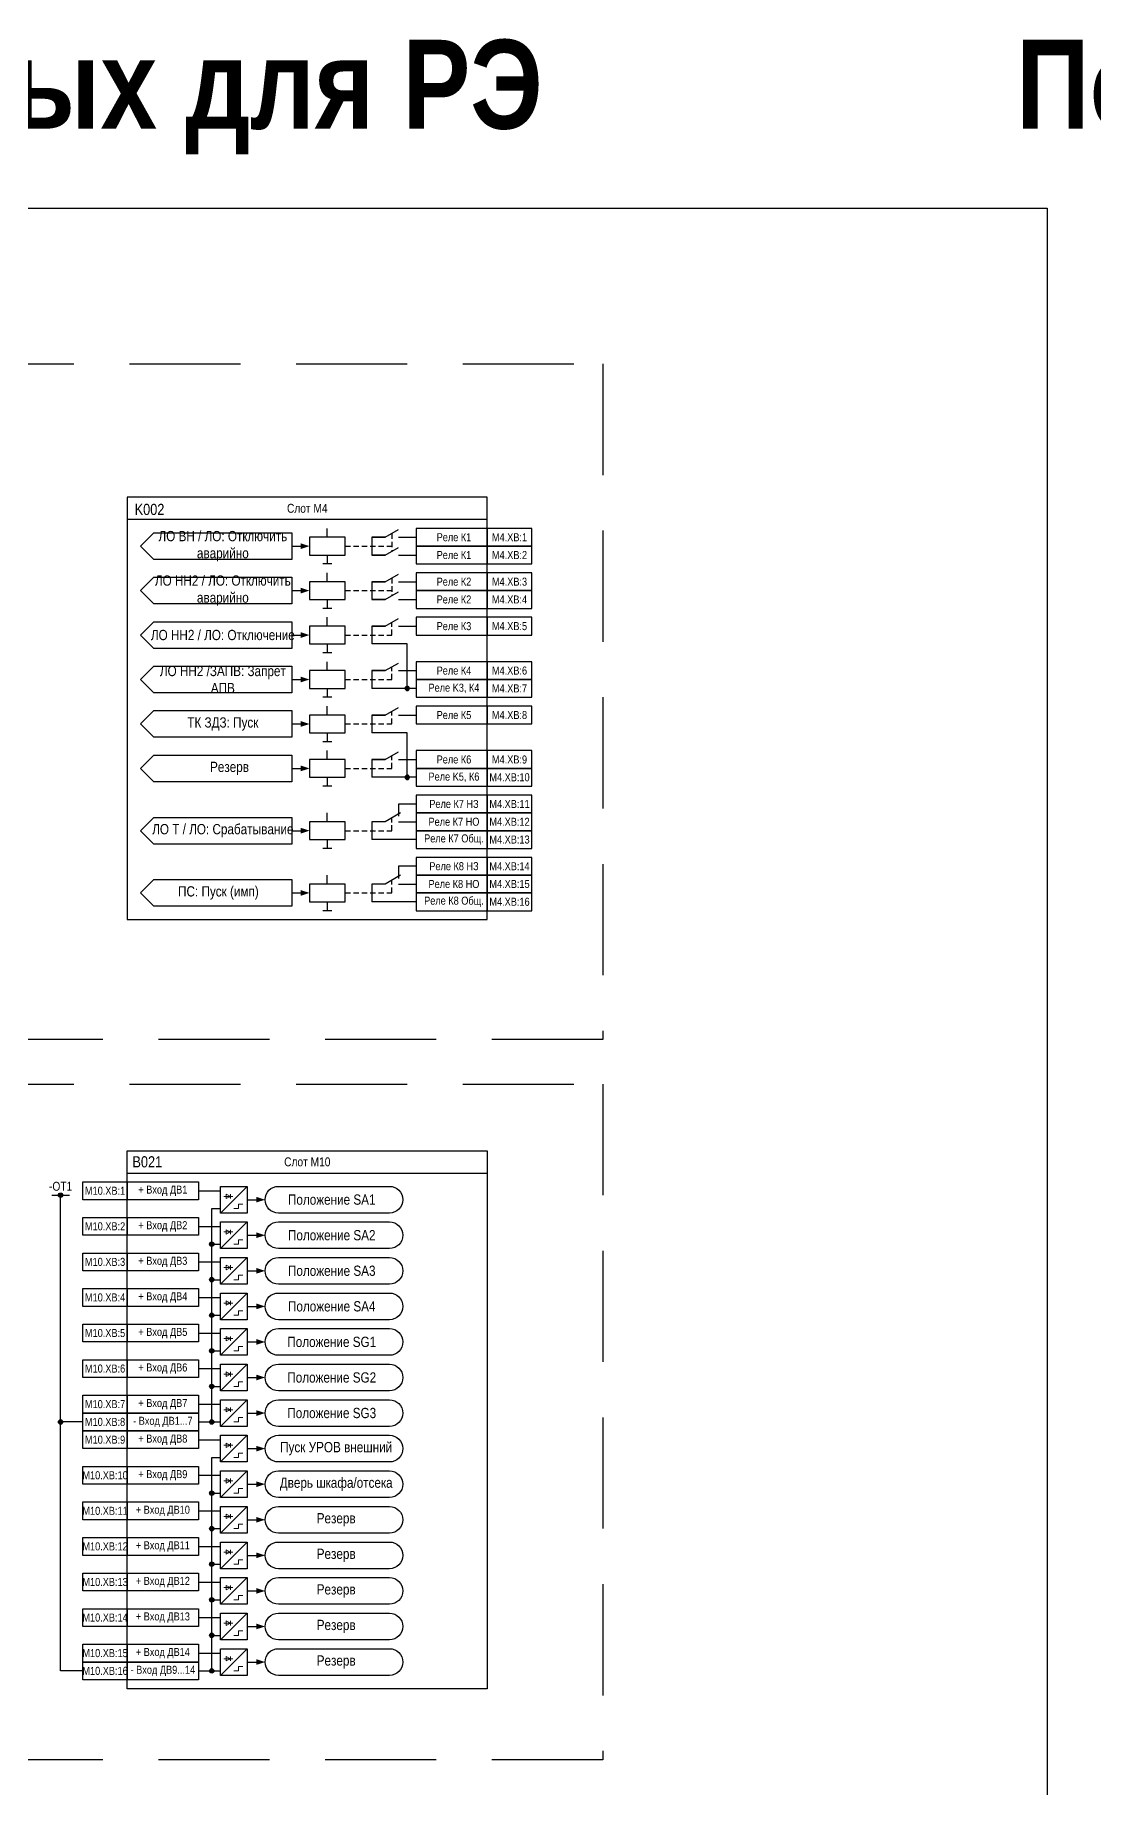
# Model space of a CAD drawing. Header units: millimetres. Extents: x 1657 to 5223, y -558 to 1129.
# Drawn here: x 4176.2 to 4414.5, y 351.7 to 746 of the extents above; entities that cross this region are included whole.
import ezdxf
from ezdxf.enums import TextEntityAlignment as Align

# ---------------------------------------------------------------- set-up
doc = ezdxf.new("R2010")
doc.units = ezdxf.units.MM
doc.linetypes.add('штриховая2', pattern=[0.375, 0.25, -0.125])
doc.layers.add('_ОРЗ_0.3', color=7, linetype='Continuous', lineweight=30)
doc.layers.add('TEXT', color=7, linetype='Continuous', lineweight=25)
doc.layers.add('Основная', color=7, linetype='Continuous')
doc.styles.add('1.8_Gost_RD', font='ARIALN.TTF', dxfattribs={"height": 1.8})
doc.styles.add('2.5_Gost_RD', font='ARIALN.TTF', dxfattribs={"height": 2.5})
doc.styles.add('2.5_ISOCPEUR', font='isocpeur.ttf', dxfattribs={"width": 0.9, "height": 2.5})

# ---------------------------------------------------------------- blocks, each defined once
blk = doc.blocks.new('*U98')
at = {"layer": 'Основная', "color": 0}
blk.add_line((0, 0), (6, 3.43), dxfattribs=at)
blk = doc.blocks.new('*U109')
at = {"layer": 'Основная', "color": 0}
for p, q in [((-3, 0), (-9, 0)), ((9, 0), (3, 0))]:
    blk.add_line(p, q, dxfattribs=at)
at = {"layer": 'Основная', "ltscale": 0.25, "xscale": -1}
blk.add_blockref('*U98', (3, 0), dxfattribs=at)
at = {"layer": 'Основная', "style": '2.5_ISOCPEUR'}
for tag, p in [('ОУ', (-2, 10)), ('В1', (-14, 6)), ('В2', (-6, 4))]:
    blk.add_attdef(tag, text='', height=2.5, dxfattribs=at).set_placement(p, align=Align.MIDDLE_CENTER)
blk = doc.blocks.new('Точка')
at = {"ltscale": 100}
h = blk.add_hatch(color=256, dxfattribs=at)
h.dxf.hatch_style = 1
edge = h.paths.add_edge_path()
edge.add_arc((0, 0), 0.5, 0, 360)
blk.add_circle((0, 0), 0.5, dxfattribs=at)
blk = doc.blocks.new('*U114')
at = {"ltscale": 0.25}
blk.add_line((0, 0), (3, 0), dxfattribs=at)
blk.add_lwpolyline([(2, 0, 1.3, 0, 0), (4, 0, 0, 0, 0)], format="xyseb", dxfattribs=at)

msp = doc.modelspace()

# ---------------------------------------------------------------- linework, layer by layer
at = {"ltscale": 100}
for p, q in [((4242, 633), (4242, 635)), ((4255, 633), (4252, 633)), ((4261, 633), (4262, 633)), ((4243, 627), (4241, 627)), ((4242, 629), (4242, 627)), ((4255, 629), (4252, 629)), ((4261, 629), (4262, 629)), ((4242, 623), (4242, 625)), ((4255, 623), (4252, 623)), ((4261, 623), (4262, 623)), ((4243, 617), (4241, 617)), ((4242, 619), (4242, 617)), ((4255, 619), (4252, 619)), ((4261, 619), (4262, 619)), ((4242, 613), (4242, 615)), ((4255, 613), (4252, 613)), ((4261, 613), (4262, 613)), ((4242, 609), (4242, 607)), ((4260, 609), (4252, 609)), ((4243, 607), (4241, 607)), ((4242, 603), (4242, 605)), ((4255, 603), (4252, 603)), ((4261, 603), (4262, 603)), ((4243, 597), (4241, 597)), ((4242, 599), (4242, 597)), ((4262, 599), (4252, 599)), ((4242, 593), (4242, 595)), ((4255, 593), (4252, 593)), ((4261, 593), (4262, 593)), ((4242, 589), (4242, 587)), ((4260, 589), (4252, 589)), ((4243, 587), (4241, 587)), ((4242, 583), (4242, 585)), ((4255, 583), (4252, 583)), ((4261, 583), (4262, 583)), ((4243, 577), (4241, 577)), ((4242, 579), (4242, 577)), ((4262, 579), (4252, 579)), ((4242, 569), (4242, 571)), ((4255, 569), (4252, 569)), ((4258, 569), (4262, 569)), ((4242, 565), (4242, 563)), ((4262, 565), (4252, 565)), ((4243, 563), (4241, 563)), ((4242, 555), (4242, 557)), ((4255, 555), (4252, 555)), ((4258, 555), (4262, 555)), ((4243, 549), (4241, 549)), ((4242, 551), (4242, 549)), ((4262, 551), (4252, 551)), ((4180, 485), (4184, 485)), ((4182, 434), (4182, 485)), ((4187, 434), (4182, 434)), ((4182, 378), (4182, 434)), ((4187, 378), (4182, 378))]:
    msp.add_line(p, q, dxfattribs=at)
at = {"lineweight": 13, "ltscale": 0.25}
for p, q in [((4220.25, 485.25), (4220.25, 484.25)), ((4220.25, 477.25), (4220.25, 476.25)), ((4220.25, 469.25), (4220.25, 468.25)), ((4220.25, 461.25), (4220.25, 460.25)), ((4220.25, 453.25), (4220.25, 452.25)), ((4220.25, 445.25), (4220.25, 444.25)), ((4220.25, 437.25), (4220.25, 436.25)), ((4220.25, 429.25), (4220.25, 428.25)), ((4220.25, 421.25), (4220.25, 420.25)), ((4220.25, 413.25), (4220.25, 412.25)), ((4220.25, 405.25), (4220.25, 404.25)), ((4220.25, 397.25), (4220.25, 396.25)), ((4220.25, 389.25), (4220.25, 388.25)), ((4220.25, 381.25), (4220.25, 380.25))]:
    msp.add_line(p, q, dxfattribs=at)
at = {"ltscale": 100}
for points in [[(3847, 707), (4404, 707), (4404, 114), (3847, 114)], [(4278, 635), (4262, 635), (4262, 631), (4278, 631)], [(4288, 635), (4278, 635), (4278, 631), (4288, 631)], [(4246, 633), (4238, 633), (4238, 629), (4246, 629)], [(4278, 631), (4262, 631), (4262, 627), (4278, 627)], [(4288, 631), (4278, 631), (4278, 627), (4288, 627)], [(4246, 623), (4238, 623), (4238, 619), (4246, 619)], [(4278, 625), (4262, 625), (4262, 621), (4278, 621)], [(4288, 625), (4278, 625), (4278, 621), (4288, 621)], [(4278, 621), (4262, 621), (4262, 617), (4278, 617)], [(4288, 621), (4278, 621), (4278, 617), (4288, 617)], [(4246, 613), (4238, 613), (4238, 609), (4246, 609)], [(4278, 615), (4262, 615), (4262, 611), (4278, 611)], [(4288, 615), (4278, 615), (4278, 611), (4288, 611)], [(4278, 605), (4262, 605), (4262, 601), (4278, 601)], [(4288, 605), (4278, 605), (4278, 601), (4288, 601)], [(4246, 603), (4238, 603), (4238, 599), (4246, 599)], [(4278, 601), (4262, 601), (4262, 597), (4278, 597)], [(4288, 601), (4278, 601), (4278, 597), (4288, 597)], [(4246, 593), (4238, 593), (4238, 589), (4246, 589)], [(4278, 595), (4262, 595), (4262, 591), (4278, 591)], [(4288, 595), (4278, 595), (4278, 591), (4288, 591)], [(4278, 585), (4262, 585), (4262, 581), (4278, 581)], [(4288, 585), (4278, 585), (4278, 581), (4288, 581)], [(4246, 583), (4238, 583), (4238, 579), (4246, 579)], [(4278, 581), (4262, 581), (4262, 577), (4278, 577)], [(4288, 581), (4278, 581), (4278, 577), (4288, 577)], [(4278, 575), (4262, 575), (4262, 571), (4278, 571)], [(4288, 575), (4278, 575), (4278, 571), (4288, 571)], [(4203, 570), (4234, 570), (4234, 564), (4203, 564), (4200, 567)], [(4246, 569), (4238, 569), (4238, 565), (4246, 565)], [(4278, 571), (4262, 571), (4262, 567), (4278, 567)], [(4288, 571), (4278, 571), (4278, 567), (4288, 567)], [(4278, 567), (4262, 567), (4262, 563), (4278, 563)], [(4288, 567), (4278, 567), (4278, 563), (4288, 563)], [(4278, 561), (4262, 561), (4262, 557), (4278, 557)], [(4288, 561), (4278, 561), (4278, 557), (4288, 557)], [(4278, 557), (4262, 557), (4262, 553), (4278, 553)], [(4288, 557), (4278, 557), (4278, 553), (4288, 553)], [(4246, 555), (4238, 555), (4238, 551), (4246, 551)], [(4278, 553), (4262, 553), (4262, 549), (4278, 549)], [(4288, 553), (4278, 553), (4278, 549), (4288, 549)], [(4187, 488), (4197, 488), (4197, 484), (4187, 484)], [(4197, 488), (4213, 488), (4213, 484), (4197, 484)], [(4187, 480), (4197, 480), (4197, 476), (4187, 476)], [(4197, 480), (4213, 480), (4213, 476), (4197, 476)], [(4187, 472), (4197, 472), (4197, 468), (4187, 468)], [(4197, 472), (4213, 472), (4213, 468), (4197, 468)], [(4187, 464), (4197, 464), (4197, 460), (4187, 460)], [(4197, 464), (4213, 464), (4213, 460), (4197, 460)], [(4187, 456), (4197, 456), (4197, 452), (4187, 452)], [(4197, 456), (4213, 456), (4213, 452), (4197, 452)], [(4187, 448), (4197, 448), (4197, 444), (4187, 444)], [(4197, 448), (4213, 448), (4213, 444), (4197, 444)], [(4187, 440), (4197, 440), (4197, 436), (4187, 436)], [(4197, 440), (4213, 440), (4213, 436), (4197, 436)], [(4187, 436), (4197, 436), (4197, 432), (4187, 432)], [(4197, 436), (4213, 436), (4213, 432), (4197, 432)], [(4187, 432), (4197, 432), (4197, 428), (4187, 428)], [(4197, 432), (4213, 432), (4213, 428), (4197, 428)], [(4187, 424), (4197, 424), (4197, 420), (4187, 420)], [(4197, 424), (4213, 424), (4213, 420), (4197, 420)], [(4187, 416), (4197, 416), (4197, 412), (4187, 412)], [(4197, 416), (4213, 416), (4213, 412), (4197, 412)], [(4187, 408), (4197, 408), (4197, 404), (4187, 404)], [(4197, 408), (4213, 408), (4213, 404), (4197, 404)], [(4187, 400), (4197, 400), (4197, 396), (4187, 396)], [(4197, 400), (4213, 400), (4213, 396), (4197, 396)], [(4187, 392), (4197, 392), (4197, 388), (4187, 388)], [(4197, 392), (4213, 392), (4213, 388), (4197, 388)], [(4187, 384), (4197, 384), (4197, 380), (4187, 380)], [(4197, 384), (4213, 384), (4213, 380), (4197, 380)], [(4187, 380), (4197, 380), (4197, 376), (4187, 376)], [(4197, 380), (4213, 380), (4213, 376), (4197, 376)]]:
    msp.add_lwpolyline(points, close=True, dxfattribs=at)
at = {"linetype": 'штриховая2', "ltscale": 100}
for points in [[(3935, 672), (4304, 672), (4304, 520), (3935, 520), (3935, 596)], [(3935, 510), (4304, 510), (4304, 358), (3935, 358)]]:
    msp.add_lwpolyline(points, close=True, dxfattribs=at)
at = {"ltscale": 100}
for points in [[(4278, 637), (4197, 637)], [(4252, 633), (4252, 629)], [(4252, 623), (4252, 619)], [(4252, 613), (4252, 609)], [(4260, 599), (4260, 609)], [(4252, 603), (4252, 599)], [(4252, 593), (4252, 589)], [(4260, 579), (4260, 589)], [(4252, 583), (4252, 579)], [(4262, 573), (4258, 573), (4258, 570.25)], [(4252, 569), (4252, 565)], [(4258.5, 571), (4255, 569)], [(4258.5, 557), (4255, 555)], [(4262, 559), (4258, 559), (4258, 556.25)], [(4252, 555), (4252, 551)], [(4197, 490), (4278, 490)], [(4216, 434), (4216, 482)], [(4216, 378), (4216, 426)]]:
    msp.add_lwpolyline(points, dxfattribs=at)
at = {"linetype": 'штриховая2', "ltscale": 5}
for points in [[(4246, 631), (4256.5, 631)], [(4256.5, 633.86), (4256.5, 629.86)], [(4256.5, 623.86), (4256.5, 619.86)], [(4246, 621), (4256.5, 621)], [(4246, 611), (4256.5, 611), (4256.5, 613.86)], [(4246, 601), (4256.5, 601), (4256.5, 603.86)], [(4246, 591), (4256.5, 591), (4256.5, 593.86)], [(4246, 581), (4256.5, 581), (4256.5, 583.86)], [(4246, 567), (4256.5, 567), (4256.5, 569.86)], [(4246, 553), (4256.5, 553), (4256.5, 555.86)]]:
    msp.add_lwpolyline(points, dxfattribs=at)
for points in [[(4218, 487), (4224, 487), (4224, 481), (4218, 481)], [(4218, 479), (4224, 479), (4224, 473), (4218, 473)], [(4218, 471), (4224, 471), (4224, 465), (4218, 465)], [(4218, 463), (4224, 463), (4224, 457), (4218, 457)], [(4218, 455), (4224, 455), (4224, 449), (4218, 449)], [(4218, 447), (4224, 447), (4224, 441), (4218, 441)], [(4218, 439), (4224, 439), (4224, 433), (4218, 433)], [(4218, 431), (4224, 431), (4224, 425), (4218, 425)], [(4218, 423), (4224, 423), (4224, 417), (4218, 417)], [(4218, 415), (4224, 415), (4224, 409), (4218, 409)], [(4218, 407), (4224, 407), (4224, 401), (4218, 401)], [(4218, 399), (4224, 399), (4224, 393), (4218, 393)], [(4218, 391), (4224, 391), (4224, 385), (4218, 385)], [(4218, 383), (4224, 383), (4224, 377), (4218, 377)]]:
    msp.add_lwpolyline(points, close=True)
at = {"lineweight": 13, "ltscale": 0.25}
for points in [[(4220.25, 484.75), (4219.25, 485.25), (4219.25, 484.25), (4220.25, 484.75)], [(4220.25, 476.75), (4219.25, 477.25), (4219.25, 476.25), (4220.25, 476.75)], [(4220.25, 468.75), (4219.25, 469.25), (4219.25, 468.25), (4220.25, 468.75)], [(4220.25, 460.75), (4219.25, 461.25), (4219.25, 460.25), (4220.25, 460.75)], [(4220.25, 452.75), (4219.25, 453.25), (4219.25, 452.25), (4220.25, 452.75)], [(4220.25, 444.75), (4219.25, 445.25), (4219.25, 444.25), (4220.25, 444.75)], [(4220.25, 436.75), (4219.25, 437.25), (4219.25, 436.25), (4220.25, 436.75)], [(4220.25, 428.75), (4219.25, 429.25), (4219.25, 428.25), (4220.25, 428.75)], [(4220.25, 420.75), (4219.25, 421.25), (4219.25, 420.25), (4220.25, 420.75)], [(4220.25, 412.75), (4219.25, 413.25), (4219.25, 412.25), (4220.25, 412.75)], [(4220.25, 404.75), (4219.25, 405.25), (4219.25, 404.25), (4220.25, 404.75)], [(4220.25, 396.75), (4219.25, 397.25), (4219.25, 396.25), (4220.25, 396.75)], [(4220.25, 388.75), (4219.25, 389.25), (4219.25, 388.25), (4220.25, 388.75)], [(4220.25, 380.75), (4219.25, 381.25), (4219.25, 380.25), (4220.25, 380.75)]]:
    msp.add_lwpolyline(points, dxfattribs=at)
at = {"lineweight": 13, "flags": 128}
for points in [[(4219.5, 485.5, 0, 0, 0), (4219.5, 486, 0.25, 0, 0), (4219.5, 486.5, 0, 0, 0)], [(4220, 485.5, 0, 0, 0), (4220, 486, 0.25, 0, 0), (4220, 486.5, 0, 0, 0)], [(4219.5, 477.5, 0, 0, 0), (4219.5, 478, 0.25, 0, 0), (4219.5, 478.5, 0, 0, 0)], [(4220, 477.5, 0, 0, 0), (4220, 478, 0.25, 0, 0), (4220, 478.5, 0, 0, 0)], [(4219.5, 469.5, 0, 0, 0), (4219.5, 470, 0.25, 0, 0), (4219.5, 470.5, 0, 0, 0)], [(4220, 469.5, 0, 0, 0), (4220, 470, 0.25, 0, 0), (4220, 470.5, 0, 0, 0)], [(4219.5, 461.5, 0, 0, 0), (4219.5, 462, 0.25, 0, 0), (4219.5, 462.5, 0, 0, 0)], [(4220, 461.5, 0, 0, 0), (4220, 462, 0.25, 0, 0), (4220, 462.5, 0, 0, 0)], [(4219.5, 453.5, 0, 0, 0), (4219.5, 454, 0.25, 0, 0), (4219.5, 454.5, 0, 0, 0)], [(4220, 453.5, 0, 0, 0), (4220, 454, 0.25, 0, 0), (4220, 454.5, 0, 0, 0)], [(4219.5, 445.5, 0, 0, 0), (4219.5, 446, 0.25, 0, 0), (4219.5, 446.5, 0, 0, 0)], [(4220, 445.5, 0, 0, 0), (4220, 446, 0.25, 0, 0), (4220, 446.5, 0, 0, 0)], [(4219.5, 437.5, 0, 0, 0), (4219.5, 438, 0.25, 0, 0), (4219.5, 438.5, 0, 0, 0)], [(4220, 437.5, 0, 0, 0), (4220, 438, 0.25, 0, 0), (4220, 438.5, 0, 0, 0)], [(4219.5, 429.5, 0, 0, 0), (4219.5, 430, 0.25, 0, 0), (4219.5, 430.5, 0, 0, 0)], [(4220, 429.5, 0, 0, 0), (4220, 430, 0.25, 0, 0), (4220, 430.5, 0, 0, 0)], [(4219.5, 421.5, 0, 0, 0), (4219.5, 422, 0.25, 0, 0), (4219.5, 422.5, 0, 0, 0)], [(4220, 421.5, 0, 0, 0), (4220, 422, 0.25, 0, 0), (4220, 422.5, 0, 0, 0)], [(4219.5, 413.5, 0, 0, 0), (4219.5, 414, 0.25, 0, 0), (4219.5, 414.5, 0, 0, 0)], [(4220, 413.5, 0, 0, 0), (4220, 414, 0.25, 0, 0), (4220, 414.5, 0, 0, 0)], [(4219.5, 405.5, 0, 0, 0), (4219.5, 406, 0.25, 0, 0), (4219.5, 406.5, 0, 0, 0)], [(4220, 405.5, 0, 0, 0), (4220, 406, 0.25, 0, 0), (4220, 406.5, 0, 0, 0)], [(4219.5, 397.5, 0, 0, 0), (4219.5, 398, 0.25, 0, 0), (4219.5, 398.5, 0, 0, 0)], [(4220, 397.5, 0, 0, 0), (4220, 398, 0.25, 0, 0), (4220, 398.5, 0, 0, 0)], [(4219.5, 389.5, 0, 0, 0), (4219.5, 390, 0.25, 0, 0), (4219.5, 390.5, 0, 0, 0)], [(4220, 389.5, 0, 0, 0), (4220, 390, 0.25, 0, 0), (4220, 390.5, 0, 0, 0)], [(4219.5, 381.5, 0, 0, 0), (4219.5, 382, 0.25, 0, 0), (4219.5, 382.5, 0, 0, 0)], [(4220, 381.5, 0, 0, 0), (4220, 382, 0.25, 0, 0), (4220, 382.5, 0, 0, 0)]]:
    msp.add_lwpolyline(points, format="xyseb", dxfattribs=at)
at = {"ltscale": 100}
for points in [[(4231, 481, -1), (4231, 487), (4256, 487, -1), (4256, 481)], [(4231, 473, -1), (4231, 479), (4256, 479, -1), (4256, 473)], [(4231, 465, -1), (4231, 471), (4256, 471, -1), (4256, 465)], [(4231, 457, -1), (4231, 463), (4256, 463, -1), (4256, 457)], [(4231, 449, -1), (4231, 455), (4256, 455, -1), (4256, 449)], [(4231, 441, -1), (4231, 447), (4256, 447, -1), (4256, 441)], [(4231, 433, -1), (4231, 439), (4256, 439, -1), (4256, 433)], [(4231, 425, -1), (4231, 431), (4256, 431, -1), (4256, 425)], [(4231, 417, -1), (4231, 423), (4256, 423, -1), (4256, 417)], [(4231, 409, -1), (4231, 415), (4256, 415, -1), (4256, 409)], [(4231, 401, -1), (4231, 407), (4256, 407, -1), (4256, 401)], [(4231, 393, -1), (4231, 399), (4256, 399, -1), (4256, 393)], [(4231, 385, -1), (4231, 391), (4256, 391, -1), (4256, 385)], [(4231, 377, -1), (4231, 383), (4256, 383, -1), (4256, 377)]]:
    msp.add_lwpolyline(points, format="xyb", close=True, dxfattribs=at)
at = {"layer": '_ОРЗ_0.3', "ltscale": 100}
for points in [[(4278, 642), (4197, 642), (4197, 547), (4278, 547)], [(4197, 495), (4278, 495), (4278, 374), (4197, 374)]]:
    msp.add_lwpolyline(points, close=True, dxfattribs=at)
at = {"layer": 'Основная', "color": 0}
for p, q in [((4213, 486), (4218, 486)), ((4216, 482), (4218, 482)), ((4213, 478), (4218, 478)), ((4216, 474), (4218, 474)), ((4213, 470), (4218, 470)), ((4216, 466), (4218, 466)), ((4213, 462), (4218, 462)), ((4216, 458), (4218, 458)), ((4213, 454), (4218, 454)), ((4216, 450), (4218, 450)), ((4213, 446), (4218, 446)), ((4216, 442), (4218, 442)), ((4213, 438), (4218, 438)), ((4213, 434), (4218, 434)), ((4213, 430), (4218, 430)), ((4213, 430), (4218, 430)), ((4216, 426), (4218, 426)), ((4216, 426), (4218, 426)), ((4213, 422), (4218, 422)), ((4216, 418), (4218, 418)), ((4213, 414), (4218, 414)), ((4216, 410), (4218, 410)), ((4213, 406), (4218, 406)), ((4216, 402), (4218, 402)), ((4213, 398), (4218, 398)), ((4216, 394), (4218, 394)), ((4213, 390), (4218, 390)), ((4216, 386), (4218, 386)), ((4213, 382), (4218, 382)), ((4213, 378), (4218, 378))]:
    msp.add_line(p, q, dxfattribs=at)
at = {"layer": 'Основная', "ltscale": 0.25}
for p, q in [((4224, 487), (4218, 481)), ((4224, 479), (4218, 473)), ((4224, 471), (4218, 465)), ((4224, 463), (4218, 457)), ((4224, 455), (4218, 449)), ((4224, 447), (4218, 441)), ((4224, 439), (4218, 433)), ((4224, 431), (4218, 425)), ((4224, 423), (4218, 417)), ((4224, 415), (4218, 409)), ((4224, 407), (4218, 401)), ((4224, 399), (4218, 393)), ((4224, 391), (4218, 385)), ((4224, 383), (4218, 377))]:
    msp.add_line(p, q, dxfattribs=at)
at = {"layer": 'Основная', "color": 0, "lineweight": 13}
for p, q in [((4218.75, 484.75), (4220.75, 484.75)), ((4218.75, 476.75), (4220.75, 476.75)), ((4218.75, 468.75), (4220.75, 468.75)), ((4218.75, 460.75), (4220.75, 460.75)), ((4218.75, 452.75), (4220.75, 452.75)), ((4218.75, 444.75), (4220.75, 444.75)), ((4218.75, 436.75), (4220.75, 436.75)), ((4218.75, 428.75), (4220.75, 428.75)), ((4218.75, 420.75), (4220.75, 420.75)), ((4218.75, 412.75), (4220.75, 412.75)), ((4218.75, 404.75), (4220.75, 404.75)), ((4218.75, 396.75), (4220.75, 396.75)), ((4218.75, 388.75), (4220.75, 388.75)), ((4218.75, 380.75), (4220.75, 380.75))]:
    msp.add_line(p, q, dxfattribs=at)
for p, q in [((4221, 482), (4222, 482)), ((4222, 483), (4223, 483)), ((4222, 482), (4222, 483)), ((4221, 474), (4222, 474)), ((4222, 475), (4223, 475)), ((4222, 474), (4222, 475)), ((4221, 466), (4222, 466)), ((4222, 467), (4223, 467)), ((4222, 466), (4222, 467)), ((4221, 458), (4222, 458)), ((4222, 459), (4223, 459)), ((4222, 458), (4222, 459)), ((4221, 450), (4222, 450)), ((4222, 451), (4223, 451)), ((4222, 450), (4222, 451)), ((4221, 442), (4222, 442)), ((4222, 443), (4223, 443)), ((4222, 442), (4222, 443)), ((4221, 434), (4222, 434)), ((4222, 435), (4223, 435)), ((4222, 434), (4222, 435)), ((4221, 426), (4222, 426)), ((4222, 427), (4223, 427)), ((4222, 426), (4222, 427)), ((4221, 418), (4222, 418)), ((4222, 419), (4223, 419)), ((4222, 418), (4222, 419)), ((4222, 411), (4223, 411)), ((4222, 410), (4222, 411)), ((4221, 410), (4222, 410)), ((4222, 403), (4223, 403)), ((4222, 402), (4222, 403)), ((4221, 402), (4222, 402)), ((4222, 395), (4223, 395)), ((4222, 394), (4222, 395)), ((4221, 394), (4222, 394)), ((4222, 387), (4223, 387)), ((4222, 386), (4222, 387)), ((4221, 386), (4222, 386)), ((4222, 379), (4223, 379)), ((4222, 378), (4222, 379)), ((4221, 378), (4222, 378))]:
    msp.add_line(p, q, dxfattribs=at).dxf.unprotected_set("ltscale", 0)
at = {"layer": 'Основная', "ltscale": 100}
for points in [[(4234, 634), (4234, 628), (4203, 628), (4200, 631), (4203, 634)], [(4234, 624), (4234, 618), (4203, 618), (4200, 621), (4203, 624)], [(4234, 614), (4234, 608), (4203, 608), (4200, 611), (4203, 614)], [(4234, 604), (4234, 598), (4203, 598), (4200, 601), (4203, 604)], [(4234, 594), (4234, 588), (4203, 588), (4200, 591), (4203, 594)], [(4234, 584), (4234, 578), (4203, 578), (4200, 581), (4203, 584)], [(4234, 556), (4234, 550), (4203, 550), (4200, 553), (4203, 556)]]:
    msp.add_lwpolyline(points, close=True, dxfattribs=at)

# ---------------------------------------------------------------- block references
at = {"ltscale": 0.35}
for p in [(4234, 631), (4234, 621), (4234, 611), (4234, 601), (4234, 591), (4234, 581), (4234, 567), (4234, 553), (4224, 484), (4224, 476), (4224, 468), (4224, 460), (4224, 452), (4224, 444), (4224, 436), (4224, 428), (4224, 420), (4224, 412), (4224, 404), (4224, 396), (4224, 388), (4224, 380)]:
    msp.add_blockref('*U114', p, dxfattribs=at)
at = {"ltscale": 100, "xscale": -1}
for p in [(4260, 599), (4260, 579)]:
    msp.add_blockref('Точка', p, dxfattribs=at)
at = {"ltscale": 100}
for p in [(4182, 485), (4216, 474), (4216, 466), (4216, 458), (4216, 450), (4216, 442), (4182, 434), (4216, 434), (4216, 418), (4216, 410), (4216, 402), (4216, 394), (4216, 386), (4216, 378)]:
    msp.add_blockref('Точка', p, dxfattribs=at)
at = {"layer": 'Основная', "ltscale": 0.25, "xscale": -0.5, "yscale": 0.5, "zscale": 0.5}
for p in [(4256.5, 633), (4256.5, 629), (4256.5, 623), (4256.5, 619), (4256.5, 613), (4256.5, 603), (4256.5, 593), (4256.5, 583)]:
    msp.add_blockref('*U109', p, dxfattribs=at)

# ---------------------------------------------------------------- texts
at = {"ltscale": 100, "attachment_point": 5}
for s, insert, char_height, width, style in [('{\\fArial Narrow|b1|i0|c204|p34;Подключение вх/вых для РЭ}', (4125, 732), 20, 1350, '2.5_Gost_RD'), ('{\\fArial Narrow|b1|i0|c204|p34;Поясняющая схема подключения аналог. вх РЭ}', (4670, 732), 20, 1350, '2.5_Gost_RD'), ('K002', (4202, 639.25), 2.5, 10, '2.5_Gost_RD'), ('Слот М4', (4237.5, 639.5), 2, 81, '1.8_Gost_RD'), ('\\pi1.00001;Реле К1', (4270, 633), 1.8, 16, '1.8_Gost_RD'), ('М4.XB:1', (4283, 633), 1.8, 10, '1.8_Gost_RD'), ('\\pi1.00001;Реле К1', (4270, 629), 1.8, 16, '1.8_Gost_RD'), ('М4.XB:2', (4283, 629), 1.8, 10, '1.8_Gost_RD'), ('\\pi1.00001;Реле К2', (4270, 623), 1.8, 16, '1.8_Gost_RD'), ('М4.XB:3', (4283, 623), 1.8, 10, '1.8_Gost_RD'), ('\\pi1.00001;Реле К2', (4270, 619), 1.8, 16, '1.8_Gost_RD'), ('М4.XB:4', (4283, 619), 1.8, 10, '1.8_Gost_RD'), ('\\pi1.00001;Реле К3', (4270, 613), 1.8, 16, '1.8_Gost_RD'), ('М4.XB:5', (4283, 613), 1.8, 10, '1.8_Gost_RD'), ('\\pi1.00001;Реле К4', (4270, 603), 1.8, 16, '1.8_Gost_RD'), ('М4.XB:6', (4283, 603), 1.8, 10, '1.8_Gost_RD'), ('\\pi1.00001;Реле K3, К4', (4270, 599), 1.8, 16, '1.8_Gost_RD'), ('М4.XB:7', (4283, 599), 1.8, 10, '1.8_Gost_RD'), ('ТК ЗДЗ: Пуск', (4218.5, 591), 2.3, 31, '2.5_Gost_RD'), ('\\pi1.00001;Реле К5', (4270, 593), 1.8, 16, '1.8_Gost_RD'), ('М4.XB:8', (4283, 593), 1.8, 10, '1.8_Gost_RD'), ('\\pi1.00001;Реле К6', (4270, 583), 1.8, 16, '1.8_Gost_RD'), ('М4.XB:9', (4283, 583), 1.8, 10, '1.8_Gost_RD'), ('Резерв', (4220, 581), 2.3, 28, '2.5_Gost_RD'), ('\\pi1.00001;Реле K5, К6', (4270, 579), 1.8, 16, '1.8_Gost_RD'), ('М4.XB:10', (4283, 579), 1.8, 10, '1.8_Gost_RD'), ('\\pi1.00001;Реле К7 НЗ', (4270, 573), 1.8, 16, '1.8_Gost_RD'), ('М4.XB:11', (4283, 573), 1.8, 10, '1.8_Gost_RD'), ('\\pi1.00001;Реле К7 НО', (4270, 569), 1.8, 16, '1.8_Gost_RD'), ('М4.XB:12', (4283, 569), 1.8, 10, '1.8_Gost_RD'), ('\\pi1.00001;Реле К7 Общ.', (4270, 565), 1.8, 16, '1.8_Gost_RD'), ('М4.XB:13', (4283, 565), 1.8, 10, '1.8_Gost_RD'), ('\\pi1.00001;Реле К8 НЗ', (4270, 559), 1.8, 16, '1.8_Gost_RD'), ('М4.XB:14', (4283, 559), 1.8, 10, '1.8_Gost_RD'), ('\\pi1.00001;Реле К8 НО', (4270, 555), 1.8, 16, '1.8_Gost_RD'), ('\\pi1.00001;Реле К8 Общ.', (4270, 551), 1.8, 16, '1.8_Gost_RD'), ('М4.XB:15', (4283, 555), 1.8, 10, '1.8_Gost_RD'), ('М4.XB:16', (4283, 551), 1.8, 10, '1.8_Gost_RD'), ('B021', (4201.5, 492.5), 2.5, 11, '2.5_Gost_RD'), ('Слот М10', (4237.5, 492.5), 2, 81, '1.8_Gost_RD'), ('-ОТ1', (4182, 487), 2, 81, '1.8_Gost_RD'), ('M10.XB:1', (4192, 486), 1.8, 10, '1.8_Gost_RD'), ('+ Вход ДВ1', (4205, 486), 1.8, 16, '1.8_Gost_RD'), ('M10.XB:2', (4192, 478), 1.8, 10, '1.8_Gost_RD'), ('+ Вход ДВ2', (4205, 478), 1.8, 16, '1.8_Gost_RD'), ('M10.XB:3', (4192, 470), 1.8, 10, '1.8_Gost_RD'), ('+ Вход ДВ3', (4205, 470), 1.8, 16, '1.8_Gost_RD'), ('M10.XB:4', (4192, 462), 1.8, 10, '1.8_Gost_RD'), ('+ Вход ДВ4', (4205, 462), 1.8, 16, '1.8_Gost_RD'), ('M10.XB:5', (4192, 454), 1.8, 10, '1.8_Gost_RD'), ('+ Вход ДВ5', (4205, 454), 1.8, 16, '1.8_Gost_RD'), ('M10.XB:6', (4192, 446), 1.8, 10, '1.8_Gost_RD'), ('+ Вход ДВ6', (4205, 446), 1.8, 16, '1.8_Gost_RD'), ('M10.XB:7', (4192, 438), 1.8, 10, '1.8_Gost_RD'), ('+ Вход ДВ7', (4205, 438), 1.8, 16, '1.8_Gost_RD'), ('M10.XB:8', (4192, 434), 1.8, 10, '1.8_Gost_RD'), ('- Вход ДВ1...7', (4205, 434), 1.8, 16, '1.8_Gost_RD'), ('M10.XB:9', (4192, 430), 1.8, 10, '1.8_Gost_RD'), ('+ Вход ДВ8', (4205, 430), 1.8, 16, '1.8_Gost_RD'), ('Пуск УРОВ внешний', (4244, 428), 2.3, 31, '2.5_Gost_RD'), ('M10.XB:10', (4192, 422), 1.8, 10, '1.8_Gost_RD'), ('+ Вход ДВ9', (4205, 422), 1.8, 16, '1.8_Gost_RD'), ('M10.XB:11', (4192, 414), 1.8, 10, '1.8_Gost_RD'), ('+ Вход ДВ10', (4205, 414), 1.8, 16, '1.8_Gost_RD'), ('M10.XB:12', (4192, 406), 1.8, 10, '1.8_Gost_RD'), ('+ Вход ДВ11', (4205, 406), 1.8, 16, '1.8_Gost_RD'), ('M10.XB:13', (4192, 398), 1.8, 10, '1.8_Gost_RD'), ('+ Вход ДВ12', (4205, 398), 1.8, 16, '1.8_Gost_RD'), ('M10.XB:14', (4192, 390), 1.8, 10, '1.8_Gost_RD'), ('+ Вход ДВ13', (4205, 390), 1.8, 16, '1.8_Gost_RD'), ('M10.XB:15', (4192, 382), 1.8, 10, '1.8_Gost_RD'), ('+ Вход ДВ14', (4205, 382), 1.8, 16, '1.8_Gost_RD'), ('M10.XB:16', (4192, 378), 1.8, 10, '1.8_Gost_RD'), ('- Вход ДВ9...14', (4205, 378), 1.8, 16, '1.8_Gost_RD')]:
    msp.add_mtext(s, dxfattribs=dict(at, insert=insert, char_height=char_height, width=width, style=style))
at = {"layer": 'TEXT', "ltscale": 100, "char_height": 2.3, "attachment_point": 5, "style": '2.5_Gost_RD'}
for s, insert, width in [('ЛО ВН / ЛО: Отключить аварийно', (4218.5, 631), 32.7284), ('ЛО НН2 / ЛО: Отключить аварийно', (4218.5, 621), 32.7284), ('ЛО НН2 / ЛО: Отключение', (4218.5, 611), 31), ('ЛО НН2 /ЗАПВ: Запрет АПВ', (4218.5, 601), 31), ('ЛО Т / ЛО: Срабатывание', (4218.5, 567), 31), ('ПС: Пуск (имп)', (4217.5, 553), 31), ('Положение SA1', (4243, 484), 31), ('Положение SA2', (4243, 476), 31), ('Положение SA3', (4243, 468), 31), ('Положение SA4', (4243, 460), 31), ('Положение SG1', (4243, 452), 31), ('Положение SG2', (4243, 444), 31), ('Положение SG3', (4243, 436), 31), ('Дверь шкафа/отсека', (4244, 420), 31), ('\\A1;Резерв', (4244, 412), 31), ('\\A1;Резерв', (4244, 404), 31), ('\\A1;Резерв', (4244, 396), 31), ('\\A1;Резерв', (4244, 388), 31), ('\\A1;Резерв', (4244, 380), 31)]:
    msp.add_mtext(s, dxfattribs=dict(at, insert=insert, width=width))

doc.saveas('drawing.dxf')
